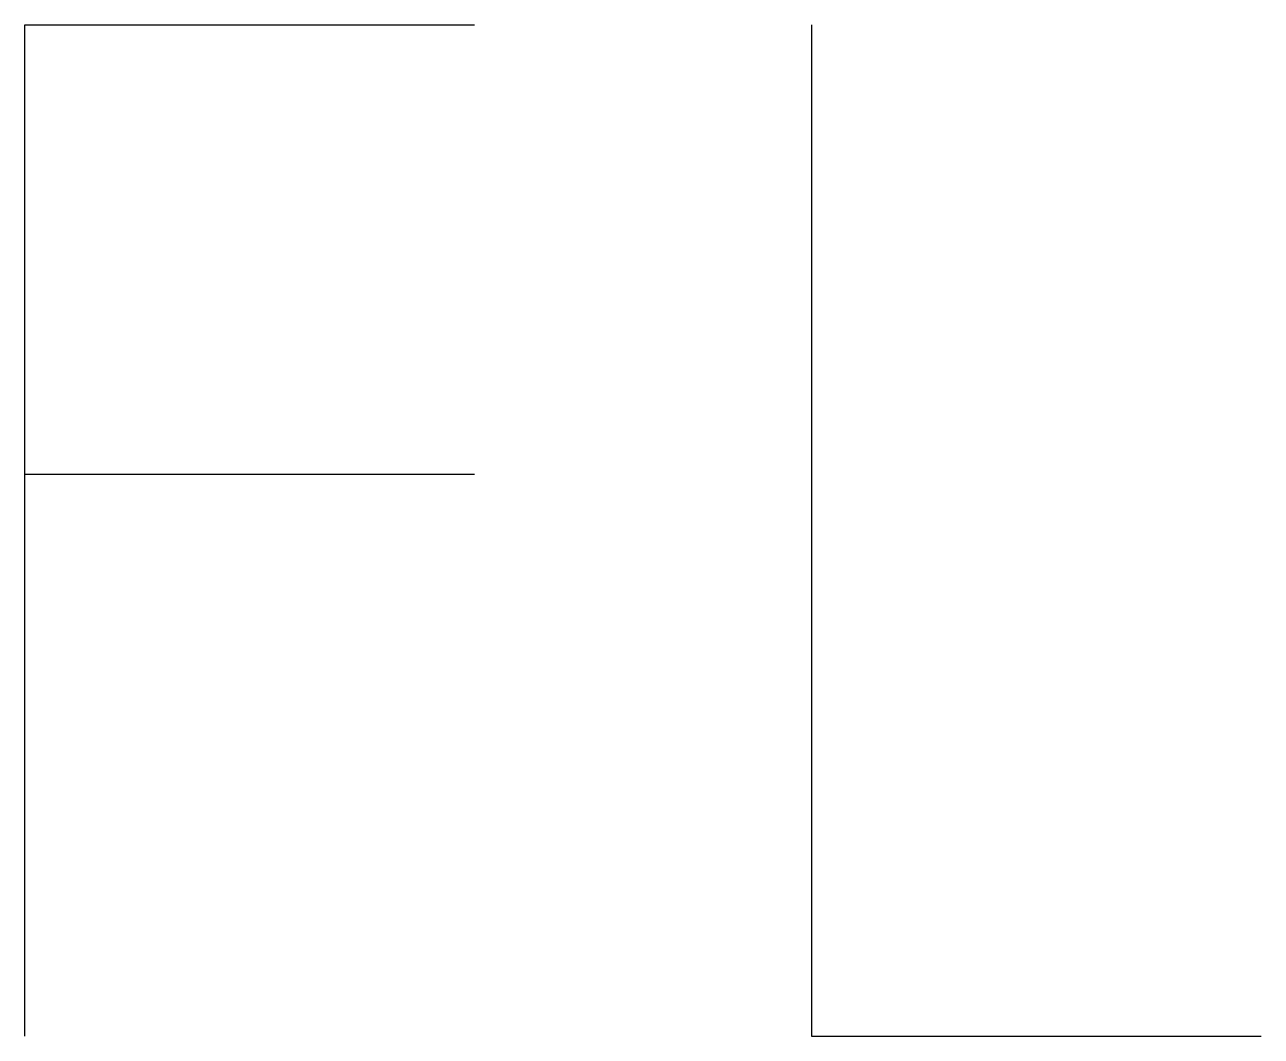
# Model space of a CAD drawing. Header units: millimetres. Extents: x -1.1 to 1.1, y -4.3 to -2.5.
import ezdxf

# ---------------------------------------------------------------- set-up
doc = ezdxf.new("R2010")
doc.units = ezdxf.units.MM

msp = doc.modelspace()

# ---------------------------------------------------------------- linework, layer by layer
at = {"color": 0, "linetype": 'Continuous', "lineweight": -2}
for points in [[(-1.1, -4.3), (-1.1, -2.5), (-0.3, -2.5)], [(0.3, -2.5), (0.3, -4.3), (1.1, -4.3)], [(-1.1, -3.3), (-0.3, -3.3)]]:
    msp.add_lwpolyline(points, dxfattribs=at)

doc.saveas('drawing.dxf')
